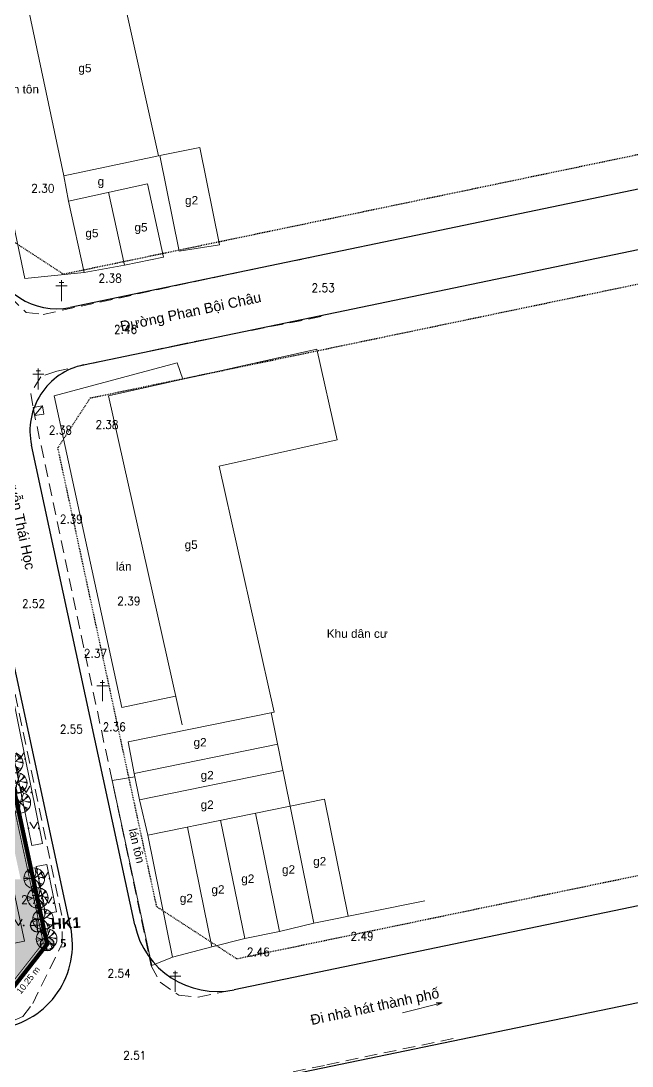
# Model space of a CAD drawing. Header units: millimetres. Extents: x 583747 to 596192, y 2304962 to 2309584.
# Drawn here: x 595709 to 595781.5, y 2307166.1 to 2307290 of the extents above; entities that cross this region are included whole.
import ezdxf
from ezdxf.enums import TextEntityAlignment as Align
from ezdxf.xclip import XClip

# ---------------------------------------------------------------- set-up
doc = ezdxf.new("R2010")
doc.units = ezdxf.units.MM
for name, pattern in [('DASH', [0.35, 0.25, -0.1]), ('DASHDOT', [1, 0.5, -0.25, 0, -0.25]), ('DASHED', [4.5, 3, -1.5]), ('{Long Duong}', [2.3, 1.5, -0.8]), ('{qui hoach}', [1.3, 0, -1.3])]:
    doc.linetypes.add(name, pattern=pattern)
for name, color, linetype in [('A-PLOT LINE', 6, 'DASHDOT'), ('AFP-KERB-LINE', 2, 'Continuous'), ('K2', 2, 'Continuous'), ('Xref_ST_MBDV Cot vach 30.7.2022$0$Xref_ST_MBDV Cot vach 30.7.2022|Xref_ST_MBDV Cot vach 30.7.2022|Xref_ST_MBDV Cot vach 30.7.2022|Xref_ST_MBDV Cot vach 30.7.2022|A-CORE-OTLN', 2, 'Continuous')]:
    doc.layers.add(name, color=color, linetype=linetype)
doc.layers.add('A-TREES', color=7, linetype='Continuous', lineweight=5, true_color=0x4b833f)
for name, color, linetype, lineweight in [('bo dat CXCL', 92, 'Continuous', 18), ('Code Cao do', 7, 'Continuous', 0), ('Duong RG Thua', 7, 'Continuous', 0), ('Ghi chu nha', 7, 'Continuous', 0), ('hatch', 45, 'Continuous', 5), ('KT-DV', 7, 'Continuous', 0), ('KT-NEN', 250, 'Continuous', 0), ('KT-Net thay', 7, 'Continuous', 20), ('Level 15', 7, 'Continuous', 0), ('Long Duong_ Phan Cach chat lieu rair mat', 7, 'Continuous', 0), ('moc', 7, 'Continuous', 0), ('Nghia dia_ Ghi chu §T XH', 7, 'Continuous', 0)]:
    doc.layers.add(name, color=color, linetype=linetype, lineweight=lineweight)
doc.styles.add('Style-.VnArial', font='')
doc.styles.add('Style-STANDARD', font='STANDARD.shx')
doc.styles.add('style6', font='')
doc.styles.get('Style-.VnArial').set_extended_font_data('.VnArial')
doc.styles.get('style6').set_extended_font_data('.VnAvantH', bold=True)

# ---------------------------------------------------------------- blocks, each defined once
blk = doc.blocks.new('COT_DI_1')
at = {"layer": 'Nghia dia_ Ghi chu §T XH', "color": 7, "linetype": 'Continuous', "lineweight": 0}
for p, q in [((0, 49.7), (0, 0)), ((-13.1, 36.7), (13.1, 36.7)), ((-5.2, 44.5), (5.2, 44.5))]:
    blk.add_line(p, q, dxfattribs=at)
blk = doc.blocks.new('hoa')
at = {"linetype": 'ByBlock', "lineweight": -2}
for points in [[(-68, 0, 1), (-57, 0, 1)], [(57, 0, 1), (68, 0, 1)]]:
    blk.add_hatch(color=0, dxfattribs=at).paths.add_polyline_path(points)
at = {"color": 0, "linetype": 'ByBlock', "lineweight": -2}
for q in [(-45, 75), (45, 75)]:
    blk.add_line((0, 0), q, dxfattribs=at)
for centre in [(-62, 0), (62, 0)]:
    blk.add_circle(centre, 5.06, dxfattribs=at)
blk = doc.blocks.new('MT_TN_1')
at = {"layer": 'Duong RG Thua', "color": 7, "lineweight": 0}
for q in [(-4.69, -1.19), (-0.72, 0), (-0.64, -0.34)]:
    blk.add_line((0, 0), q, dxfattribs=at)
blk = doc.blocks.new('hk')
at = {"layer": 'K2'}
h = blk.add_hatch(color=256, dxfattribs=at)
h.dxf.hatch_style = 1
h.paths.add_polyline_path([(-79.57, 95.74), (-79.57, 94.3), (-78.13, 94.3, 0.006031), (-78.13, 94.33, 0.407166)])
h.paths.add_polyline_path([(-79.57, 94.3), (-81.01, 94.3, 0.006031), (-81.01, 94.26, 0.407166), (-79.57, 92.86)])
for p, q in [((-79.57, 92.86), (-79.57, 95.74)), ((-78.13, 94.3), (-81.01, 94.3))]:
    blk.add_line(p, q, dxfattribs=at)
blk.add_circle((-79.57, 94.3), 1.44, dxfattribs=at)
blk = doc.blocks.new('wwww1')
at = {"layer": 'Duong RG Thua', "color": 7, "lineweight": 0}
for p, q in [((595717.2, 2307309.68), (595725.11, 2307274.01)), ((595709.27, 2307259.47), (595699.49, 2307305.68)), ((595706.68, 2307305.72), (595713.87, 2307271.64)), ((595725.27, 2307274.05), (595729.99, 2307275)), ((595732.33, 2307263.43), (595729.99, 2307275)), ((595713.87, 2307271.64), (595725.11, 2307274.01)), ((595727.57, 2307262.69), (595725.27, 2307274.05)), ((595713.87, 2307271.64), (595714.44, 2307268.64)), ((595723.79, 2307270.68), (595714.44, 2307268.64)), ((595721.08, 2307261.03), (595719.19, 2307269.71)), ((595725.68, 2307261.99), (595723.79, 2307270.68)), ((595716.29, 2307260.18), (595714.44, 2307268.64)), ((595732.33, 2307263.43), (595727.57, 2307262.69)), ((595721.08, 2307261.03), (595716.29, 2307260.18)), ((595725.68, 2307261.99), (595721.08, 2307261.03)), ((595716.29, 2307260.18), (595709.27, 2307259.47)), ((595743.89, 2307251.08), (595719.17, 2307245.55)), ((595743.89, 2307251.08), (595746.3, 2307240.35)), ((595727.31, 2307249.45), (595712.74, 2307245.53)), ((595727.31, 2307249.45), (595727.98, 2307247.52)), ((595720.77, 2307208.62), (595712.74, 2307245.53)), ((595719.17, 2307245.55), (595727.9, 2307206.53)), ((595710.22, 2307244.16), (595711.36, 2307244.35)), ((595710.22, 2307244.16), (595710.38, 2307243.2)), ((595711.36, 2307244.35), (595710.38, 2307243.2)), ((595711.36, 2307244.35), (595711.52, 2307243.39)), ((595710.38, 2307243.2), (595711.52, 2307243.39)), ((595746.3, 2307240.35), (595732.3, 2307237.22)), ((595732.3, 2307237.22), (595738.83, 2307208.06)), ((595720.77, 2307208.62), (595727.13, 2307209.95)), ((595721.51, 2307204.55), (595738.83, 2307208.06)), ((595738.49, 2307207.99), (595740.73, 2307196.9)), ((595722.22, 2307200.79), (595721.51, 2307204.55)), ((595722.22, 2307200.79), (595739.25, 2307204.24)), ((595719.63, 2307199.96), (595722.3, 2307200.4)), ((595722.85, 2307197.67), (595722.22, 2307200.79)), ((595722.85, 2307197.67), (595739.88, 2307201.12)), ((595724.33, 2307178), (595719.63, 2307199.96)), ((595723.83, 2307193.48), (595744.79, 2307197.72)), ((595747.6, 2307183.85), (595744.79, 2307197.72)), ((595723.83, 2307193.48), (595722.85, 2307197.67)), ((595743.55, 2307183.03), (595740.73, 2307196.9)), ((595739.46, 2307182.04), (595736.61, 2307196.07)), ((595731.43, 2307180.22), (595728.54, 2307194.43)), ((595735.33, 2307181.2), (595732.48, 2307195.23)), ((595726.77, 2307178.99), (595723.83, 2307193.48)), ((595756.7, 2307185.7), (595743.55, 2307183.03)), ((595743.55, 2307183.03), (595739.46, 2307182.04)), ((595739.46, 2307182.04), (595735.33, 2307181.2)), ((595735.33, 2307181.2), (595731.43, 2307180.22)), ((595731.43, 2307180.22), (595726.77, 2307178.99)), ((595726.77, 2307178.99), (595724.33, 2307178))]:
    blk.add_line(p, q, dxfattribs=at)
at = {"layer": 'Duong RG Thua', "color": 7, "linetype": 'Continuous', "lineweight": 0}
for p, q in [((595710.07, 2307192.26), (595706.49, 2307209.84)), ((595711.35, 2307192.49), (595707.77, 2307210.06)), ((595711.35, 2307192.49), (595710.07, 2307192.26)), ((595711.87, 2307189.97), (595710.58, 2307189.75)), ((595711.72, 2307184.17), (595710.58, 2307189.75)), ((595713, 2307184.39), (595711.87, 2307189.97)), ((595713, 2307184.39), (595711.72, 2307184.17))]:
    blk.add_line(p, q, dxfattribs=at)
at = {"layer": 'Duong RG Thua', "color": 7, "linetype": 'Continuous', "lineweight": 0, "flags": 128}
blk.add_lwpolyline([(595707.82, 2307187.44), (595709.21, 2307180.92), (595703.46, 2307179.76)], dxfattribs=at)
at = {"layer": 'Long Duong_ Phan Cach chat lieu rair mat', "color": 4, "linetype": '{Long Duong}', "lineweight": 0}
for p, q in [((595727.08, 2307258.58), (595742.97, 2307261.92)), ((595711.42, 2307255.2), (595727.08, 2307258.58)), ((595707.47, 2307257.32), (595709.41, 2307255.42)), ((595709.41, 2307255.42), (595711.42, 2307255.2)), ((595744.39, 2307254.94), (595727.86, 2307251.67)), ((595727.86, 2307251.67), (595713.06, 2307248.48)), ((595711.13, 2307247.81), (595709.96, 2307245.84)), ((595713.06, 2307248.48), (595711.13, 2307247.81)), ((595713.63, 2307183.94), (595700.35, 2307247.06)), ((595709.96, 2307245.84), (595710.22, 2307244.16)), ((595710.22, 2307244.16), (595724.25, 2307177.99)), ((595713.69, 2307180.64), (595713.63, 2307183.94)), ((595710.19, 2307173.51), (595713.69, 2307180.64)), ((595729.83, 2307174.27), (595757.83, 2307180.09)), ((595724.25, 2307177.99), (595725.3, 2307176.05)), ((595725.3, 2307176.05), (595727.5, 2307174.5)), ((595727.5, 2307174.5), (595729.83, 2307174.27)), ((595709.01, 2307171.98), (595710.19, 2307173.51)), ((595705.65, 2307170.47), (595709.01, 2307171.98)), ((595760.06, 2307169.37), (595744.8, 2307166.18)), ((595744.8, 2307166.18), (595727.15, 2307162.48))]:
    blk.add_line(p, q, dxfattribs=at)
at = {"layer": 'Duong RG Thua', "color": 3, "lineweight": 0, "xscale": 0.01, "yscale": 0.01, "zscale": 0.01, "rotation": 359.9973000000001}
for p in [(595708.67, 2307202.49), (595709.4, 2307198.52), (595710.3, 2307194.27), (595711.56, 2307188.33), (595712.04, 2307185.4), (595708.49, 2307182.76)]:
    blk.add_blockref('hoa', p, dxfattribs=at)
at = {"layer": 'Duong RG Thua', "color": 7, "lineweight": 0, "rotation": 359.9973000000001}
blk.add_blockref('MT_TN_1', (595758.75, 2307173.6), dxfattribs=at)
at = {"layer": 'hatch', "xscale": 0.56, "yscale": 0.56, "zscale": 0.56, "rotation": 3.617913900724599}
blk.add_blockref('hk', (595758.53, 2307132.89), dxfattribs=at)
at = {"layer": 'Nghia dia_ Ghi chu §T XH', "color": 7, "linetype": 'Continuous', "lineweight": 0, "xscale": 0.05, "yscale": 0.05, "zscale": 0.05, "rotation": 359.9972999999998}
for p in [(595713.6, 2307256.76), (595710.84, 2307246.3), (595718.46, 2307209.34), (595727.1, 2307174.91)]:
    blk.add_blockref('COT_DI_1', p, dxfattribs=at)
at = {"layer": 'Code Cao do', "color": 212, "linetype": 'Continuous', "lineweight": 0, "style": 'Style-STANDARD'}
for s, p in [('2.30', (595710.02, 2307270.14)), ('2.39', (595713.4, 2307230.93)), ('2.52', (595708.92, 2307220.92)), ('2.39', (595720.22, 2307221.22)), ('2.37', (595716.27, 2307215.01)), ('2.36', (595718.49, 2307206.31)), ('2.49', (595747.89, 2307181.48))]:
    blk.add_text(s, height=1, rotation=359.9973, dxfattribs=at).set_placement(p, align=Align.MIDDLE_LEFT)
at = {"layer": 'Code Cao do', "color": 6, "linetype": 'Continuous', "lineweight": 0, "style": 'Style-STANDARD'}
for s, p in [('2.38', (595718.01, 2307259.49)), ('2.53', (595743.27, 2307258.35)), ('2.46', (595719.83, 2307253.41)), ('2.38', (595717.63, 2307242.13)), ('2.38', (595712.11, 2307241.48)), ('2.55', (595713.4, 2307206.03)), ('2.73', (595708.83, 2307185.82)), ('2.46', (595735.58, 2307179.63)), ('2.54', (595719.07, 2307177.09)), ('2.51', (595720.92, 2307167.36))]:
    blk.add_text(s, height=1, rotation=359.9973, dxfattribs=at).set_placement(p, align=Align.MIDDLE_LEFT)
at = {"layer": 'Ghi chu nha', "color": 7, "linetype": 'Continuous', "lineweight": 0, "style": 'Style-.VnArial'}
for s, height, rotation, p in [('g5', 1, 359.9973, (595716.38, 2307284.4)), ('l¸n t«n', 1, 359.9973, (595708.83, 2307281.89)), ('g', 1, 359.9973, (595718.27, 2307270.97)), ('g2', 1, 359.9973, (595729.03, 2307268.73)), ('g5', 1, 359.9973, (595723.03, 2307265.53)), ('g5', 1, 359.9973, (595717.21, 2307264.84)), ('§\xadêng Phan Béi Ch©u', 1.2, 11.8895, (595728.92, 2307255.53)), ('§\xadêng NguyÔn Th¸i Häc', 1.2, 281.8895, (595708, 2307234.13)), ('g5', 1, 359.9973, (595728.98, 2307227.9)), ('l¸n', 1, 359.9973, (595720.98, 2307225.33)), ('Khu d©n c\xad', 1, 359.9973, (595748.68, 2307217.36)), ('g2', 1, 359.9973, (595730.04, 2307204.48)), ('g2', 1, 359.9973, (595730.88, 2307200.58)), ('g2', 1, 359.9973, (595730.88, 2307197.08)), ('l¸n t«n', 1, 283.4056, (595722.53, 2307192.21)), ('g2', 1, 359.9973, (595744.23, 2307190.38)), ('g2', 1, 359.9973, (595740.53, 2307189.4)), ('g2', 1, 359.9973, (595735.7, 2307188.31)), ('g2', 1, 359.9973, (595732.16, 2307187.03)), ('g2', 1, 359.9973, (595728.41, 2307186))]:
    blk.add_text(s, height=height, rotation=rotation, dxfattribs=at).set_placement(p, align=Align.MIDDLE_CENTER)
at = {"layer": 'Ghi chu nha', "color": 7, "linetype": 'Continuous', "lineweight": 0, "insert": (595750.8, 2307172.99), "char_height": 1.2, "attachment_point": 5, "rotation": 12.0833, "line_spacing_factor": 0.6, "style": 'Style-.VnArial'}
blk.add_mtext('§i nhµ h¸t thµnh phè', dxfattribs=at)
at = {"layer": 'K2', "color": 2, "insert": (595714.12, 2307183.03), "char_height": 1.25, "width": 3.3032, "attachment_point": 5, "rotation": 3.0979, "style": 'style6', "bg_fill": 3, "box_fill_scale": 1.25, "bg_fill_color": 256, "bg_fill_true_color": 13158600, "bg_fill_transparency": 0}
blk.add_mtext('\\A1;{\\fArial|b1|i0|c0|p34;HK1}', dxfattribs=at)
blk = doc.blocks.new('Moc')
at = {"layer": 'moc', "linetype": '{qui hoach}', "lineweight": 0, "ltscale": 0.5}
h = blk.add_hatch(color=7, dxfattribs=at)
edge = h.paths.add_edge_path()
edge.add_arc((0, 0), 0.25, 0, 360)
blk = doc.blocks.new('NEN')
at = {"layer": 'Level 15', "color": 240, "linetype": 'DASH', "lineweight": 13, "ltscale": 5, "true_color": 0xed1f24, "const_width": 0.5, "flags": 128}
blk.add_lwpolyline([(595682.63, 2307317.63), (595677.11, 2307338.74), (595668.7, 2307341.65), (595657.2, 2307332.95), (595633.73, 2307315.07), (595610.1, 2307298.02, 0.685011), (595643.31, 2307173.38), (595664.1, 2307171.16), (595705.75, 2307172.44), (595712.07, 2307180.51), (595682.63, 2307317.63)], format="xyb", close=True, dxfattribs=at)
at = {"layer": 'hatch', "xscale": 0.56, "yscale": 0.56, "zscale": 0.56, "rotation": 358.6179139007246}
blk.add_blockref('hk', (595755.34, 2307126.64), dxfattribs=at)
at = {"layer": 'moc', "color": 7, "linetype": '{qui hoach}', "lineweight": 0, "ltscale": 0.5}
blk.add_blockref('Moc', (595712.07, 2307180.51), dxfattribs=at)
at = {"layer": 'moc', "color": 7, "linetype": 'Continuous', "lineweight": 0, "style": 'Style-.VnArial'}
blk.add_text('10.25 m', height=0.75, rotation=51.937, dxfattribs=at).set_placement((595709.82, 2307176.23), align=Align.MIDDLE_CENTER)
at = {"layer": 'moc', "color": 7, "linetype": 'Continuous', "lineweight": 0, "insert": (595713.61, 2307180.63), "char_height": 1, "attachment_point": 4, "line_spacing_factor": 0.6, "style": 'Style-.VnArial'}
blk.add_mtext('\\f.VnTimeH|b1|i0|c00|p39;5', dxfattribs=at)
blk = doc.blocks.new('road')
at = {"layer": 'AFP-KERB-LINE'}
for p, q in [((3695871, 1312276), (3589927, 1246721)), ((3695871, 1312276), (3589927, 1246721)), ((3695871, 1312276), (3589927, 1246721)), ((3695871, 1312276), (3589927, 1246721)), ((3593752, 1240856), (3700538, 1306933)), ((3593752, 1240856), (3700538, 1306933)), ((3593752, 1240856), (3700538, 1306933)), ((3593752, 1240856), (3700538, 1306933)), ((3728874, 1234857), (3635879, 1177370)), ((3728874, 1234857), (3635879, 1177370)), ((3728874, 1234857), (3635879, 1177370)), ((3728874, 1234857), (3635879, 1177370)), ((3622155, 1180553), (3591189, 1229794)), ((3622155, 1180553), (3591189, 1229794)), ((3622155, 1180553), (3591189, 1229794)), ((3622155, 1180553), (3591189, 1229794)), ((3734793, 1225290), (3638305, 1165644)), ((3734793, 1225290), (3638305, 1165644)), ((3734793, 1225290), (3638305, 1165644)), ((3734793, 1225290), (3638305, 1165644))]:
    blk.add_line(p, q, dxfattribs=at)
blk.add_lwpolyline([(3611005, 1163389), (3611456, 1163638, 0.4307665), (3615082, 1177713), (3541132, 1295305), (3530686, 1310379, 0.5341637), (3514065, 1310106), (3507801, 1300401)], format="xyb", dxfattribs=at)
for centre, radius, start, end in [((3585717, 1253524), 8000, 212.16426, 301.74803), ((3585717, 1253524), 8000, 212.16426, 301.74803), ((3585717, 1253524), 8000, 212.16426, 301.74803), ((3585717, 1253524), 8000, 212.16426, 301.74803), ((3597961, 1234053), 8000, 121.74803, 212.16426), ((3597961, 1234053), 8000, 121.74803, 212.16426), ((3597961, 1234053), 8000, 121.74803, 212.16426), ((3597961, 1234053), 8000, 121.74803, 212.16426), ((3630621, 1185876), 10000, 212.16426, 301.72307), ((3630621, 1185876), 10000, 212.16426, 301.72307), ((3630621, 1185876), 10000, 212.16426, 301.72307), ((3630621, 1185876), 10000, 212.16426, 301.72307)]:
    blk.add_arc(centre, radius, start, end, dxfattribs=at)
blk = doc.blocks.new('PLOT')
at = {"layer": 'A-PLOT LINE', "color": 251}
for points in [[(3693942, 1315787), (3587846, 1250138), (3580933, 1251739), (3560913, 1283575), (3562195, 1290881), (3658973, 1366308), (3665768, 1365275), (3677786, 1347968)], [(3693942, 1315787), (3587846, 1250138), (3580933, 1251739), (3560913, 1283575), (3562195, 1290881), (3658973, 1366308), (3665768, 1365275), (3677786, 1347968)], [(3727034, 1237834), (3634931, 1180899), (3623868, 1183465), (3594242, 1230576), (3595832, 1237439), (3702477, 1303429)], [(3727034, 1237834), (3634931, 1180899), (3623868, 1183465), (3594242, 1230576), (3595832, 1237439), (3702477, 1303429)]]:
    blk.add_lwpolyline(points, dxfattribs=at)
blk = doc.blocks.new('Tree')
for p, q in [((487050, 312107), (487470, 311867)), ((487819, 311432), (487178, 312231)), ((487324, 312329), (487470, 311867)), ((487813, 311436), (488148, 312404)), ((487974, 311902), (487960, 312449)), ((487974, 311902), (488380, 312288)), ((487813, 311436), (486790, 311387)), ((486823, 311654), (487333, 311413)), ((487313, 311081), (486910, 310952)), ((486977, 310843), (487813, 311436)), ((487524, 310836), (487406, 310519)), ((487536, 311239), (487499, 310462)), ((487813, 311436), (487804, 311436)), ((487813, 311436), (487813, 311444)), ((487813, 311436), (487813, 311427)), ((487813, 311436), (487821, 311436)), ((487813, 311436), (488815, 311227)), ((487813, 311436), (488295, 310532)), ((488054, 310984), (488456, 310663)), ((488054, 310984), (488100, 310472)), ((488836, 311401), (488359, 311322)), ((488763, 311057), (488359, 311322))]:
    blk.add_line(p, q)
blk.add_circle((487813, 311436), 1024)
blk = doc.blocks.new('DV')
at = {"layer": 'bo dat CXCL'}
h = blk.add_hatch(dxfattribs=at)
h.set_pattern_fill('GRASS', color=256, scale=20, angle=6e-14)
edge = h.paths.add_edge_path()
edge.add_line((641697, 78089), (641941, 78142))
edge.add_line((641941, 78142), (646821, 55502))
edge.add_line((646821, 55502), (642109, 55502))
edge.add_arc((642109, 55496), 6, 89.99999, 192.16599)
edge.add_line((642103, 55495), (642830, 52124))
edge.add_arc((637740, 51393), 5142, -89.00784, 8.1644, ccw=False)
edge.add_line((637829, 46252), (592692, 46252))
edge.add_line((592692, 46252), (584124, 46252))
edge.add_arc((584124, 46246), 6, 90, 198.27337)
edge.add_line((584118, 46244), (585710, 41424))
edge.add_arc((591405, 43312), 6000, 198.34107, 211.88987)
edge.add_line((586311, 40143), (602147, 38465))
edge.add_arc((602148, 38471), 6, 263.95437, 271.8104)
edge.add_line((602148, 38465), (643793, 39781))
edge.add_arc((643793, 39787), 6, 271.81029, 321.98729)
edge.add_line((643798, 39784), (650106, 47855))
edge.add_line((650106, 47855), (648465, 55470))
edge.add_line((648465, 55470), (642424, 83495))
edge.add_arc((643495, 81256), 2481, 115.5641, 179.94888)
edge.add_line((641014, 81258), (641697, 78089))
at = {"layer": 'AFP-KERB-LINE', "elevation": 0}
for points in [[(648465, 55470), (642011, 85409)], [(643796, 39782), (650106, 47855), (648465, 55470)]]:
    blk.add_lwpolyline(points, dxfattribs=at)
ref = blk.add_blockref('PLOT', (-3147123, 179596, 0), dxfattribs=dict(rotation=340.0000000045929))
XClip(ref).set_block_clipping_path([(3437700.5976729654, 868981.9081885163), (3912891.8375199828, 1041937.3750337446), (3715693.8178756535, 1583734.481302836), (3240502.5780286361, 1410779.0144576086)])
at = {"layer": 'A-TREES', "xscale": -1.2, "yscale": 1.2, "zscale": 1.199999999999996, "rotation": 71.72236063323176}
for p in [(1184334, 507906, 0), (1184813, 505549, 0), (1185229, 503225, 0), (1186892, 494254, 0), (1187308, 491930, 0), (1187941, 489390, 0), (1188357, 487066, 0)]:
    blk.add_blockref('Tree', p, dxfattribs=at)
at = {"layer": 'AFP-KERB-LINE'}
ref = blk.add_blockref('road', (-3147123, 179596, 0), dxfattribs=dict(at, rotation=340.0000000045929))
XClip(ref).set_block_clipping_path([(3424978.7776903473, 904726.3076186823), (3853099.8617473282, 1060549.6388383387), (3670662.8681027722, 1561791.1594749615), (3242541.7840457913, 1405967.828255306)])

msp = doc.modelspace()

# ---------------------------------------------------------------- block references
at = {"layer": 'KT-NEN', "lineweight": 0}
msp.add_blockref('wwww1', (0.17, -0.04, 0), dxfattribs=at)

# ---------------------------------------------------------------- next in the draw order: linework, layer by layer
at = {"layer": 'Xref_ST_MBDV Cot vach 30.7.2022$0$Xref_ST_MBDV Cot vach 30.7.2022|Xref_ST_MBDV Cot vach 30.7.2022|Xref_ST_MBDV Cot vach 30.7.2022|Xref_ST_MBDV Cot vach 30.7.2022|A-CORE-OTLN', "color": 6, "linetype": 'DASHED', "const_width": 0.1}
msp.add_lwpolyline([(595705.62, 2307173.02), (595711.61, 2307180.68), (595682.12, 2307317.51)], dxfattribs=at)

# ---------------------------------------------------------------- next in the draw order: block references
at = {"layer": 'KT-DV', "xscale": 0.001, "yscale": 0.001, "zscale": 0.001}
msp.add_blockref('DV', (595062.1, 2307132.69), dxfattribs=at)
at = {"layer": 'KT-Net thay'}
msp.add_blockref('NEN', (0, 0), dxfattribs=at)

doc.saveas('drawing.dxf')
